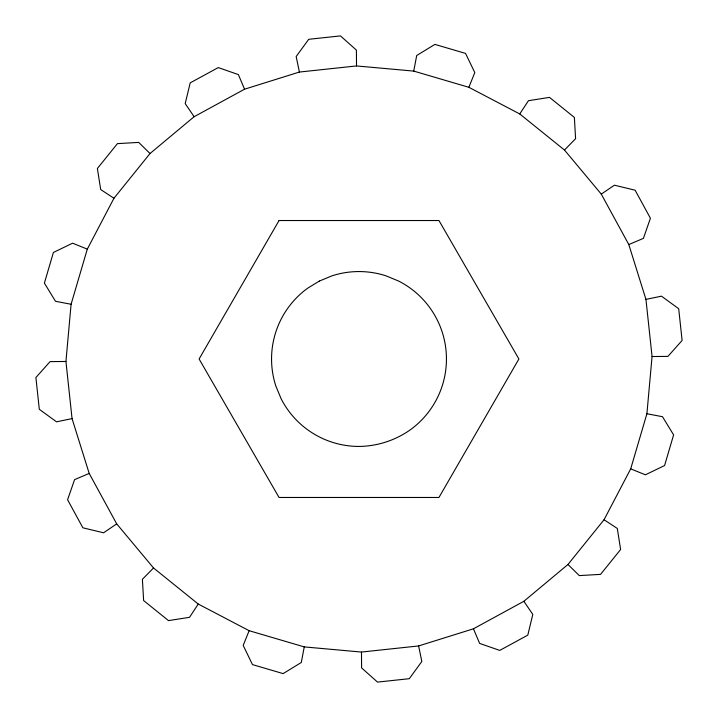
<?xml version="1.0" encoding="UTF-8"?>
<svg xmlns="http://www.w3.org/2000/svg" width="718" height="718" viewBox="0 0 718 718"><rect width="100%" height="100%" fill="white"/><g stroke="black" fill="none" stroke-linecap="round" stroke-linejoin="round"><path stroke-width="1.08" d="M65.939 361.477L71.091 304.261L87.3 249.137L113.956 198.249L150.026 153.526L194.12 116.711L244.56 89.194L299.397 72.051L356.523 65.939L413.739 71.091L468.863 87.3L519.751 113.956L564.474 150.026L601.289 194.12L628.806 244.56L645.949 299.397L652.061 356.523L646.909 413.739L630.7 468.863L604.044 519.751L567.974 564.474L523.88 601.289L473.44 628.806L418.603 645.949L361.477 652.061L304.261 646.909L249.137 630.7L198.249 604.044L153.526 567.974L116.711 523.88L89.194 473.44L72.051 418.603L65.939 361.477L50.08 361.612L35.9 377.524L39.302 409.278L56.525 421.834L72.051 418.603M304.261 646.909L301.291 662.499L283.107 673.61L252.467 664.59L243.196 645.41L249.137 630.7M413.739 71.091L416.709 55.501L434.893 44.39L465.533 53.41L474.804 72.59L468.863 87.3M198.249 604.044L189.543 617.309L168.488 620.612L143.627 600.562L142.406 579.291L153.526 567.974M519.751 113.956L528.457 100.691L549.512 97.388L574.373 117.438L575.594 138.709L564.474 150.026M116.711 523.88L103.589 532.801L82.875 527.802L67.582 499.755L74.591 479.633L89.194 473.44M601.289 194.12L614.411 185.199L635.125 190.198L650.418 218.245L643.409 238.367L628.806 244.56M645.949 299.397L661.475 296.166L678.698 308.722L682.1 340.476L667.919 356.388L652.061 356.523M71.091 304.261L55.501 301.291L44.39 283.107L53.41 252.467L72.59 243.196L87.3 249.137M646.909 413.739L662.499 416.709L673.61 434.893L664.59 465.533L645.41 474.804L630.7 468.863M113.956 198.249L100.691 189.543L97.388 168.488L117.438 143.627L138.709 142.406L150.026 153.526M604.044 519.751L617.309 528.457L620.612 549.512L600.562 574.373L579.291 575.594L567.974 564.474M194.12 116.711L185.199 103.589L190.198 82.875L218.245 67.582L238.367 74.591L244.56 89.194M523.88 601.289L532.801 614.411L527.802 635.125L499.755 650.418L479.633 643.409L473.44 628.806M299.397 72.051L296.166 56.525L308.722 39.302L340.476 35.9L356.388 50.08L356.523 65.939M418.603 645.949L421.834 661.475L409.278 678.698L377.524 682.1L361.612 667.919L361.477 652.061M279.051 220.525L199.101 359L279.051 497.475L438.949 497.475L518.899 359L438.949 220.525L279.051 220.525M319.304 281.088L307.6 288.25A87.443 87.443 0 0 0 275.838 386.024L281.088 398.696A87.443 87.443 0 0 0 359 446.443C377.363 446.228 395.421 440.367 410.4 429.75A87.443 87.443 0 0 0 398.696 281.088L386.024 275.838A87.443 87.443 0 0 0 331.976 275.838L319.304 281.088"/></g></svg>
